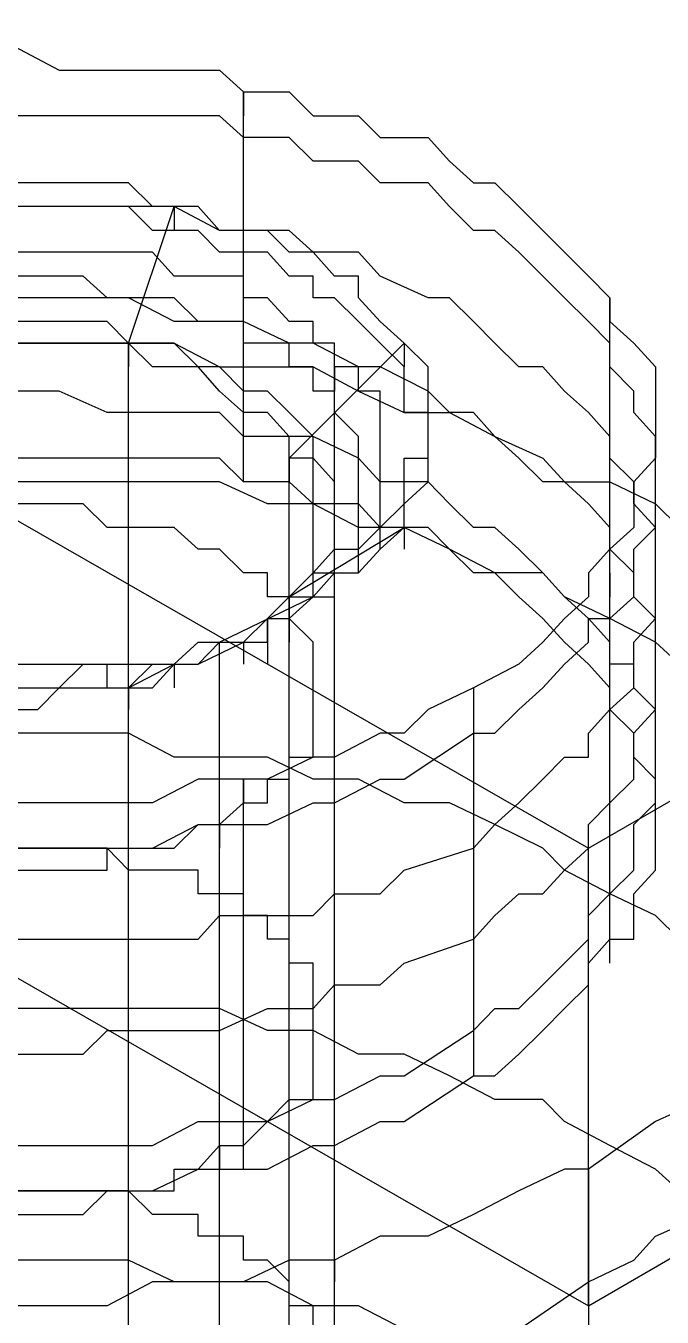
# Model space of a CAD drawing. Header units: millimetres. Extents: x 0 to 2112, y 8 to 1252.
# Drawn here: x 884.47 to 891.8, y 861.17 to 876.03 of the extents above; entities that cross this region are included whole.
import ezdxf

# ---------------------------------------------------------------- set-up
doc = ezdxf.new("R2010")
doc.units = ezdxf.units.MM
doc.layers.get('0').update_dxf_attribs({"linetype": 'CONTINUOUS'})

msp = doc.modelspace()

# ---------------------------------------------------------------- linework, layer by layer
at = {"color": 9}
for p, q in [((848.709, 890.813), (890.947, 866.567)), ((848.709, 890.813), (890.947, 866.567)), ((890.947, 866.567), (932.907, 890.813)), ((890.947, 866.567), (932.907, 890.813)), ((848.709, 885.55), (890.947, 861.303)), ((848.709, 885.55), (890.947, 861.303)), ((890.947, 861.303), (932.907, 885.55)), ((890.947, 861.303), (932.907, 885.55)), ((884.336, 875.796), (884.858, 875.52)), ((884.336, 875.796), (884.858, 875.52)), ((884.858, 875.52), (885.409, 875.52)), ((884.858, 875.52), (885.409, 875.52)), ((885.409, 875.52), (885.656, 875.52)), ((885.409, 875.52), (885.656, 875.52)), ((885.656, 875.52), (886.181, 875.52)), ((885.656, 875.52), (886.181, 875.52)), ((886.181, 875.52), (886.703, 875.52)), ((886.181, 875.52), (886.703, 875.52)), ((886.703, 875.52), (886.979, 875.273)), ((886.703, 875.52), (886.979, 875.273)), ((886.979, 870.783), (886.979, 875.273)), ((886.979, 875.273), (886.979, 874.995)), ((886.979, 875.273), (887.504, 875.273)), ((886.979, 875.273), (887.504, 875.273)), ((887.504, 875.273), (887.779, 874.995)), ((887.504, 875.273), (887.779, 874.995)), ((884.858, 874.995), (884.336, 874.995)), ((885.409, 874.995), (884.858, 874.995)), ((885.656, 874.995), (885.409, 874.995)), ((886.181, 874.995), (885.656, 874.995)), ((886.703, 874.995), (886.181, 874.995)), ((886.979, 874.748), (886.703, 874.995)), ((887.779, 874.995), (888.302, 874.995)), ((887.779, 874.995), (888.302, 874.995)), ((888.302, 874.995), (888.552, 874.748)), ((888.302, 874.995), (888.552, 874.748)), ((887.504, 874.748), (886.979, 874.748)), ((887.779, 874.473), (887.504, 874.748)), ((888.552, 874.748), (889.102, 874.748)), ((888.552, 874.748), (889.102, 874.748)), ((889.102, 874.748), (889.349, 874.473)), ((889.102, 874.748), (889.349, 874.473)), ((888.302, 874.473), (887.779, 874.473)), ((888.552, 874.226), (888.302, 874.473)), ((889.349, 874.473), (889.624, 874.226)), ((889.349, 874.473), (889.624, 874.226)), ((884.611, 874.226), (884.086, 874.226)), ((884.611, 874.226), (884.086, 874.226)), ((884.858, 874.226), (884.611, 874.226)), ((884.858, 874.226), (884.611, 874.226)), ((885.134, 874.226), (884.858, 874.226)), ((885.134, 874.226), (884.858, 874.226)), ((885.409, 874.226), (885.134, 874.226)), ((885.409, 874.226), (885.134, 874.226)), ((885.656, 874.226), (885.409, 874.226)), ((885.656, 874.226), (885.409, 874.226)), ((885.931, 873.951), (885.656, 874.226)), ((885.931, 873.951), (885.656, 874.226)), ((889.102, 874.226), (888.552, 874.226)), ((889.349, 873.951), (889.102, 874.226)), ((889.624, 874.226), (889.871, 874.226)), ((889.624, 874.226), (889.871, 874.226)), ((889.871, 874.226), (890.147, 873.951)), ((889.871, 874.226), (890.147, 873.951)), ((884.858, 873.951), (884.336, 873.951)), ((884.611, 873.951), (884.336, 873.951)), ((884.858, 873.951), (884.611, 873.951)), ((885.409, 873.951), (884.858, 873.951)), ((885.134, 873.951), (884.858, 873.951)), ((885.409, 873.951), (885.134, 873.951)), ((885.656, 873.951), (885.409, 873.951)), ((885.656, 873.951), (885.409, 873.951)), ((886.181, 873.951), (885.656, 873.951)), ((885.656, 872.381), (886.181, 873.951)), ((885.931, 873.675), (885.656, 873.951)), ((886.181, 873.951), (885.931, 873.951)), ((886.181, 873.951), (885.931, 873.951)), ((886.703, 873.675), (886.181, 873.951)), ((886.456, 873.951), (886.181, 873.951)), ((886.181, 873.951), (886.181, 873.675)), ((886.456, 873.951), (886.181, 873.951)), ((886.703, 873.675), (886.456, 873.951)), ((886.703, 873.675), (886.456, 873.951)), ((889.624, 873.675), (889.349, 873.951)), ((890.147, 873.951), (890.425, 873.675)), ((890.147, 873.951), (890.425, 873.675)), ((886.181, 873.675), (885.931, 873.675)), ((886.456, 873.675), (886.181, 873.675)), ((886.703, 873.428), (886.456, 873.675)), ((886.979, 873.675), (886.703, 873.675)), ((886.979, 873.675), (886.703, 873.675)), ((886.979, 873.675), (886.703, 873.675)), ((887.504, 873.675), (886.979, 873.675)), ((887.254, 873.675), (886.979, 873.675)), ((887.254, 873.675), (886.979, 873.675)), ((887.504, 873.428), (887.254, 873.675)), ((887.504, 873.428), (887.254, 873.675)), ((887.779, 873.428), (887.504, 873.675)), ((889.871, 873.675), (889.624, 873.675)), ((890.147, 873.428), (889.871, 873.675)), ((890.425, 873.675), (890.672, 873.428)), ((890.425, 873.675), (890.672, 873.428)), ((884.611, 873.428), (884.336, 873.428)), ((884.858, 873.428), (884.611, 873.428)), ((885.134, 873.428), (884.858, 873.428)), ((885.409, 873.428), (885.134, 873.428)), ((885.656, 873.428), (885.409, 873.428)), ((885.931, 873.428), (885.656, 873.428)), ((886.181, 873.15), (885.931, 873.428)), ((886.979, 873.428), (886.703, 873.428)), ((887.254, 873.428), (886.979, 873.428)), ((887.504, 873.15), (887.254, 873.428)), ((887.779, 873.428), (887.504, 873.428)), ((887.779, 873.428), (887.504, 873.428)), ((888.302, 873.428), (887.779, 873.428)), ((888.026, 873.15), (887.779, 873.428)), ((888.026, 873.15), (887.779, 873.428)), ((888.552, 873.15), (888.302, 873.428)), ((890.425, 873.15), (890.147, 873.428)), ((890.672, 873.428), (890.947, 873.15)), ((890.672, 873.428), (890.947, 873.15)), ((884.611, 873.15), (884.336, 873.15)), ((884.858, 873.15), (884.611, 873.15)), ((885.134, 873.15), (884.858, 873.15)), ((885.409, 872.903), (885.134, 873.15)), ((886.456, 873.15), (886.181, 873.15)), ((886.703, 873.15), (886.456, 873.15)), ((886.979, 873.15), (886.703, 873.15)), ((886.979, 872.903), (886.979, 873.15)), ((887.779, 873.15), (887.504, 873.15)), ((887.779, 872.903), (887.779, 873.15)), ((888.302, 873.15), (888.026, 873.15)), ((888.302, 873.15), (888.026, 873.15)), ((888.302, 872.903), (888.302, 873.15)), ((888.302, 872.903), (888.302, 873.15)), ((889.102, 872.903), (888.552, 873.15)), ((890.672, 872.903), (890.425, 873.15)), ((890.947, 873.15), (891.194, 872.903)), ((890.947, 873.15), (891.194, 872.903)), ((884.858, 872.903), (884.336, 872.903)), ((885.409, 872.903), (884.858, 872.903)), ((885.656, 872.903), (885.409, 872.903)), ((885.656, 872.903), (885.409, 872.903)), ((886.181, 872.628), (885.656, 872.903)), ((885.931, 872.903), (885.656, 872.903)), ((885.656, 872.903), (885.656, 872.903)), ((886.181, 872.903), (885.931, 872.903)), ((886.456, 872.628), (886.181, 872.903)), ((887.254, 872.903), (886.979, 872.903)), ((887.504, 872.628), (887.254, 872.903)), ((888.026, 872.903), (887.779, 872.903)), ((888.302, 872.628), (888.026, 872.903)), ((888.552, 872.628), (888.302, 872.903)), ((888.552, 872.628), (888.302, 872.903)), ((889.349, 872.903), (889.102, 872.903)), ((889.624, 872.628), (889.349, 872.903)), ((890.947, 872.628), (890.672, 872.903)), ((891.194, 868.412), (891.194, 872.903)), ((891.194, 872.903), (891.194, 872.628)), ((891.194, 872.903), (891.194, 872.628)), ((891.194, 872.903), (891.194, 872.628)), ((884.611, 872.628), (884.336, 872.628)), ((884.858, 872.628), (884.611, 872.628)), ((885.134, 872.628), (884.858, 872.628)), ((885.409, 872.628), (885.134, 872.628)), ((885.134, 872.628), (885.134, 872.628)), ((885.656, 872.381), (885.409, 872.628)), ((886.703, 872.628), (886.181, 872.628)), ((886.703, 872.628), (886.456, 872.628)), ((886.979, 872.628), (886.703, 872.628)), ((886.979, 872.628), (886.703, 872.628)), ((887.504, 872.381), (886.979, 872.628)), ((886.979, 872.381), (886.979, 872.628)), ((887.779, 872.628), (887.504, 872.628)), ((887.779, 872.381), (887.779, 872.628)), ((888.552, 872.381), (888.302, 872.628)), ((888.302, 872.628), (888.302, 872.628)), ((888.827, 872.381), (888.552, 872.628)), ((888.552, 872.628), (888.552, 872.628)), ((888.827, 872.381), (888.552, 872.628)), ((888.552, 872.628), (888.552, 872.628)), ((889.871, 872.381), (889.624, 872.628)), ((891.194, 872.381), (890.947, 872.628)), ((891.194, 872.628), (891.469, 872.381)), ((891.194, 872.628), (891.469, 872.381)), ((884.336, 872.381), (884.858, 872.381)), ((884.336, 872.381), (884.858, 872.381)), ((884.611, 872.381), (884.336, 872.381)), ((884.611, 872.381), (884.336, 872.381)), ((884.858, 872.381), (884.611, 872.381)), ((884.858, 872.381), (884.611, 872.381)), ((884.858, 872.381), (885.656, 872.381)), ((884.858, 872.381), (885.656, 872.381)), ((885.134, 872.381), (884.858, 872.381)), ((885.134, 872.381), (884.858, 872.381)), ((885.409, 872.381), (885.134, 872.381)), ((885.409, 872.381), (885.134, 872.381)), ((885.656, 872.381), (885.409, 872.381)), ((885.409, 872.381), (885.409, 872.381)), ((885.656, 872.381), (885.409, 872.381)), ((885.409, 872.381), (885.409, 872.381)), ((885.656, 872.381), (886.181, 872.381)), ((885.656, 872.381), (886.181, 872.381)), ((885.931, 872.381), (885.656, 872.381)), ((885.931, 872.106), (885.656, 872.381)), ((885.656, 856.566), (885.656, 872.381)), ((885.656, 872.381), (885.656, 872.106)), ((885.931, 872.106), (885.656, 872.381)), ((886.181, 872.381), (885.931, 872.381)), ((886.181, 872.381), (886.703, 872.106)), ((886.181, 872.381), (886.703, 872.106)), ((886.456, 872.106), (886.181, 872.381)), ((886.181, 872.381), (886.181, 872.381)), ((887.254, 872.381), (886.979, 872.381)), ((887.504, 872.381), (887.254, 872.381)), ((887.779, 872.381), (887.504, 872.381)), ((887.504, 871.058), (888.827, 872.381)), ((887.504, 872.106), (887.504, 872.381)), ((888.302, 872.106), (887.779, 872.381)), ((888.026, 872.381), (887.779, 872.381)), ((888.026, 872.106), (888.026, 872.381)), ((888.827, 872.106), (888.552, 872.381)), ((888.552, 872.381), (888.552, 872.381)), ((889.102, 872.106), (888.827, 872.381)), ((888.827, 872.381), (888.827, 872.381)), ((888.827, 872.381), (888.827, 872.106)), ((889.102, 872.106), (888.827, 872.381)), ((888.827, 872.381), (888.827, 872.381)), ((890.147, 872.106), (889.871, 872.381)), ((891.194, 872.106), (891.194, 872.381)), ((891.469, 872.381), (891.469, 872.381)), ((891.469, 872.381), (891.72, 872.106)), ((891.469, 872.381), (891.469, 872.381)), ((891.469, 872.381), (891.72, 872.106)), ((886.181, 872.106), (885.931, 872.106)), ((886.181, 872.106), (885.931, 872.106)), ((886.456, 872.106), (886.181, 872.106)), ((886.181, 872.106), (886.181, 872.106)), ((886.456, 872.106), (886.181, 872.106)), ((886.181, 872.106), (886.181, 872.106)), ((886.703, 872.106), (886.456, 872.106)), ((886.703, 871.827), (886.456, 872.106)), ((886.703, 871.827), (886.456, 872.106)), ((886.703, 872.106), (887.254, 872.106)), ((886.703, 872.106), (887.254, 872.106)), ((886.979, 871.827), (886.703, 872.106)), ((886.703, 872.106), (886.703, 872.106)), ((887.254, 872.106), (887.779, 872.106)), ((887.254, 872.106), (887.779, 872.106)), ((887.779, 872.106), (887.504, 872.106)), ((887.779, 872.106), (888.302, 871.827)), ((887.779, 872.106), (888.302, 871.827)), ((887.779, 871.827), (887.779, 872.106)), ((888.026, 859.98), (888.026, 872.106)), ((888.026, 872.106), (888.026, 871.827)), ((888.302, 872.106), (888.026, 872.106)), ((888.552, 872.106), (888.302, 872.106)), ((888.302, 871.827), (888.302, 872.106)), ((889.102, 871.827), (888.552, 872.106)), ((888.827, 871.827), (888.827, 872.106)), ((889.102, 871.827), (889.102, 872.106)), ((889.102, 871.827), (889.102, 872.106)), ((890.425, 872.106), (890.147, 872.106)), ((890.672, 871.827), (890.425, 872.106)), ((891.469, 871.827), (891.194, 872.106)), ((891.72, 872.106), (891.72, 871.827)), ((891.72, 872.106), (891.72, 871.827)), ((884.858, 871.827), (884.336, 871.827)), ((885.409, 871.58), (884.858, 871.827)), ((886.979, 871.58), (886.703, 871.827)), ((886.703, 871.827), (886.703, 871.827)), ((886.703, 871.827), (886.703, 871.827)), ((886.979, 871.58), (886.703, 871.827)), ((887.254, 871.827), (886.979, 871.827)), ((887.504, 871.58), (887.254, 871.827)), ((887.254, 871.827), (887.254, 871.827)), ((888.026, 871.827), (887.779, 871.827)), ((888.026, 871.58), (888.026, 871.827)), ((888.302, 871.827), (888.827, 871.58)), ((888.302, 871.827), (888.827, 871.58)), ((888.552, 871.827), (888.302, 871.827)), ((888.552, 871.58), (888.552, 871.827)), ((888.827, 871.58), (888.827, 871.827)), ((888.827, 871.827), (888.827, 871.827)), ((889.349, 871.58), (889.102, 871.827)), ((889.102, 871.58), (889.102, 871.827)), ((889.102, 871.827), (889.102, 871.827)), ((889.102, 871.58), (889.102, 871.827)), ((889.102, 871.827), (889.102, 871.827)), ((890.947, 871.58), (890.672, 871.827)), ((891.469, 871.58), (891.469, 871.827)), ((891.72, 871.827), (891.72, 871.58)), ((891.72, 871.827), (891.72, 871.58)), ((885.656, 871.58), (885.409, 871.58)), ((886.181, 871.58), (885.656, 871.58)), ((886.703, 871.58), (886.181, 871.58)), ((886.979, 871.305), (886.703, 871.58)), ((887.254, 871.58), (886.979, 871.58)), ((887.254, 871.58), (886.979, 871.58)), ((887.504, 871.305), (887.254, 871.58)), ((887.254, 871.58), (887.254, 871.58)), ((887.504, 871.305), (887.254, 871.58)), ((887.254, 871.58), (887.254, 871.58)), ((887.779, 871.305), (887.504, 871.58)), ((887.504, 871.58), (887.504, 871.58)), ((888.302, 871.305), (888.026, 871.58)), ((888.026, 871.58), (888.026, 871.58)), ((888.552, 871.305), (888.552, 871.58)), ((888.552, 871.58), (888.552, 871.58)), ((888.827, 871.58), (889.349, 871.58)), ((888.827, 871.58), (889.349, 871.58)), ((889.102, 871.58), (888.827, 871.58)), ((889.102, 871.305), (889.102, 871.58)), ((889.102, 871.305), (889.102, 871.58)), ((889.102, 871.305), (889.102, 871.58)), ((889.349, 871.58), (889.871, 871.305)), ((889.349, 871.58), (889.871, 871.305)), ((889.624, 871.58), (889.349, 871.58)), ((889.871, 871.305), (889.624, 871.58)), ((891.194, 871.305), (890.947, 871.58)), ((891.72, 871.305), (891.469, 871.58)), ((891.72, 871.58), (891.72, 871.305)), ((891.72, 871.58), (891.72, 871.305)), ((887.504, 871.305), (886.979, 871.305)), ((887.779, 871.305), (887.504, 871.305)), ((887.504, 871.058), (887.504, 871.305)), ((887.504, 871.305), (887.504, 871.305)), ((887.504, 871.058), (887.504, 871.305)), ((887.504, 871.305), (887.504, 871.305)), ((888.302, 871.058), (887.779, 871.305)), ((887.779, 871.058), (887.779, 871.305)), ((887.779, 871.305), (887.779, 871.305)), ((888.302, 871.058), (888.302, 871.305)), ((888.302, 871.305), (888.302, 871.305)), ((888.552, 871.058), (888.552, 871.305)), ((888.552, 871.305), (888.552, 871.305)), ((889.102, 871.058), (889.102, 871.305)), ((889.102, 871.305), (889.102, 871.305)), ((889.102, 871.058), (889.102, 871.305)), ((889.102, 871.058), (889.102, 871.305)), ((889.102, 871.305), (889.102, 871.305)), ((889.871, 871.305), (890.425, 871.058)), ((889.871, 871.305), (890.425, 871.058)), ((890.147, 871.058), (889.871, 871.305)), ((891.194, 871.058), (891.194, 871.305)), ((891.72, 871.058), (891.72, 871.305)), ((891.72, 871.305), (891.72, 871.058)), ((891.72, 871.305), (891.72, 871.058)), ((884.858, 871.058), (884.336, 871.058)), ((884.858, 871.058), (884.336, 871.058)), ((885.409, 871.058), (884.858, 871.058)), ((885.409, 871.058), (884.858, 871.058)), ((885.656, 871.058), (885.409, 871.058)), ((885.656, 871.058), (885.409, 871.058)), ((886.181, 871.058), (885.656, 871.058)), ((886.181, 871.058), (885.656, 871.058)), ((886.703, 871.058), (886.181, 871.058)), ((886.703, 871.058), (886.181, 871.058)), ((886.979, 870.783), (886.703, 871.058)), ((886.979, 870.783), (886.703, 871.058)), ((887.779, 871.058), (887.504, 871.058)), ((887.504, 855.518), (887.504, 871.058)), ((887.504, 871.058), (887.504, 870.783)), ((887.779, 871.058), (887.504, 871.058)), ((888.026, 870.783), (887.779, 871.058)), ((887.779, 871.058), (887.779, 871.058)), ((887.779, 870.783), (887.779, 871.058)), ((887.779, 870.783), (887.779, 871.058)), ((888.552, 870.783), (888.302, 871.058)), ((888.302, 870.783), (888.302, 871.058)), ((888.552, 870.783), (888.552, 871.058)), ((888.827, 870.783), (888.827, 871.058)), ((888.827, 871.058), (889.102, 871.058)), ((889.102, 870.783), (889.102, 871.058)), ((889.102, 870.783), (889.102, 871.058)), ((890.425, 870.783), (890.147, 871.058)), ((890.425, 871.058), (890.672, 870.783)), ((890.425, 871.058), (890.672, 870.783)), ((891.469, 870.783), (891.194, 871.058)), ((891.72, 871.058), (891.469, 870.783)), ((891.72, 871.058), (891.469, 870.783)), ((891.72, 870.783), (891.72, 871.058)), ((884.858, 870.783), (884.336, 870.783)), ((885.656, 870.783), (884.858, 870.783)), ((886.181, 870.783), (885.656, 870.783)), ((886.703, 870.783), (886.181, 870.783)), ((887.254, 870.532), (886.703, 870.783)), ((887.504, 870.783), (886.979, 870.783)), ((887.504, 870.783), (886.979, 870.783)), ((887.779, 870.532), (887.504, 870.783)), ((887.779, 870.532), (887.504, 870.783)), ((887.779, 870.532), (887.779, 870.783)), ((887.779, 870.783), (887.779, 870.783)), ((887.779, 870.532), (887.779, 870.783)), ((887.779, 870.783), (887.779, 870.783)), ((888.026, 870.532), (888.026, 870.783)), ((888.026, 870.783), (888.026, 870.783)), ((888.302, 870.532), (888.302, 870.783)), ((888.302, 870.783), (888.302, 870.783)), ((889.102, 870.783), (888.552, 870.783)), ((888.552, 870.532), (888.552, 870.783)), ((888.552, 870.783), (888.552, 870.783)), ((888.827, 870.532), (889.102, 870.783)), ((888.827, 870.532), (888.827, 870.783)), ((888.827, 870.532), (889.102, 870.783)), ((889.349, 870.532), (889.102, 870.783)), ((889.102, 870.783), (889.102, 870.783)), ((889.102, 870.783), (889.102, 870.783)), ((890.672, 870.783), (890.425, 870.783)), ((890.672, 870.783), (891.194, 870.783)), ((890.672, 870.783), (891.194, 870.783)), ((890.947, 870.532), (890.672, 870.783)), ((891.194, 870.783), (891.72, 870.532)), ((891.194, 870.783), (891.72, 870.532)), ((891.469, 870.532), (891.469, 870.783)), ((891.469, 870.783), (891.469, 870.532)), ((891.469, 870.783), (891.469, 870.532)), ((891.72, 870.532), (891.72, 870.783)), ((884.611, 870.532), (884.336, 870.532)), ((884.858, 870.532), (884.611, 870.532)), ((885.134, 870.532), (884.858, 870.532)), ((884.858, 870.532), (884.858, 870.532)), ((885.409, 870.257), (885.134, 870.532)), ((887.779, 870.532), (887.254, 870.532)), ((888.302, 870.257), (887.779, 870.532)), ((888.302, 870.532), (887.779, 870.532)), ((888.302, 870.532), (887.779, 870.532)), ((887.779, 870.257), (887.779, 870.532)), ((887.779, 870.532), (887.779, 870.532)), ((887.779, 870.257), (887.779, 870.532)), ((887.779, 870.532), (887.779, 870.532)), ((888.026, 870.257), (888.026, 870.532)), ((888.026, 870.532), (888.026, 870.532)), ((888.552, 870.257), (888.302, 870.532)), ((888.552, 870.257), (888.302, 870.532)), ((888.302, 870.257), (888.302, 870.532)), ((888.302, 870.532), (888.302, 870.532)), ((888.552, 870.257), (888.552, 870.532)), ((888.552, 870.532), (888.552, 870.532)), ((888.552, 870.257), (888.827, 870.532)), ((888.827, 870.257), (888.827, 870.532)), ((888.827, 870.532), (888.827, 870.532)), ((888.827, 870.532), (888.827, 870.532)), ((888.827, 870.257), (888.827, 870.532)), ((888.827, 870.532), (888.827, 870.532)), ((889.624, 870.257), (889.349, 870.532)), ((891.194, 870.257), (890.947, 870.532)), ((891.72, 870.257), (891.469, 870.532)), ((891.469, 870.532), (891.469, 870.257)), ((891.469, 870.532), (891.469, 870.257)), ((891.72, 870.532), (891.995, 870.257)), ((891.72, 870.532), (891.995, 870.257)), ((891.72, 870.257), (891.72, 870.532)), ((885.656, 870.257), (885.409, 870.257)), ((885.931, 870.257), (885.656, 870.257)), ((886.181, 870.257), (885.931, 870.257)), ((885.931, 870.257), (885.931, 870.257)), ((886.456, 870.01), (886.181, 870.257)), ((887.504, 869.46), (888.827, 870.257)), ((887.779, 870.01), (887.779, 870.257)), ((887.779, 870.257), (887.779, 870.257)), ((887.779, 870.01), (887.779, 870.257)), ((887.779, 870.257), (887.779, 870.257)), ((888.026, 870.01), (888.026, 870.257)), ((888.026, 870.257), (888.026, 870.257)), ((888.827, 870.257), (888.302, 870.257)), ((888.302, 870.01), (888.302, 870.257)), ((888.302, 870.257), (888.302, 870.257)), ((888.302, 870.01), (888.552, 870.257)), ((889.102, 870.257), (888.552, 870.257)), ((889.102, 870.257), (888.552, 870.257)), ((888.552, 870.01), (888.827, 870.257)), ((888.552, 870.01), (888.552, 870.257)), ((888.552, 870.257), (888.552, 870.257)), ((888.552, 870.01), (888.827, 870.257)), ((889.349, 870.01), (888.827, 870.257)), ((888.827, 870.257), (888.827, 870.01)), ((889.349, 870.01), (889.102, 870.257)), ((889.349, 870.01), (889.102, 870.257)), ((889.871, 870.257), (889.624, 870.257)), ((890.147, 870.01), (889.871, 870.257)), ((891.194, 870.01), (891.194, 870.257)), ((891.469, 870.257), (891.194, 870.01)), ((891.469, 870.257), (891.194, 870.01)), ((891.469, 870.01), (891.72, 870.257)), ((891.72, 870.01), (891.72, 870.257)), ((886.703, 870.01), (886.456, 870.01)), ((886.456, 870.01), (886.456, 870.01)), ((886.979, 869.735), (886.703, 870.01)), ((887.779, 869.735), (888.026, 870.01)), ((887.779, 869.735), (887.779, 870.01)), ((887.779, 870.01), (887.779, 870.01)), ((887.779, 870.01), (887.779, 870.01)), ((887.779, 869.735), (887.779, 870.01)), ((887.779, 870.01), (887.779, 870.01)), ((887.779, 870.01), (887.779, 870.01)), ((888.026, 870.01), (888.026, 870.01)), ((888.026, 869.735), (888.026, 870.01)), ((888.026, 870.01), (888.302, 870.01)), ((888.302, 869.735), (888.552, 870.01)), ((888.302, 869.735), (888.302, 870.01)), ((888.302, 870.01), (888.302, 870.01)), ((888.302, 869.735), (888.552, 870.01)), ((888.302, 869.735), (888.552, 870.01)), ((888.552, 870.01), (888.552, 870.01)), ((888.552, 870.01), (888.552, 870.01)), ((889.871, 869.735), (889.349, 870.01)), ((889.624, 869.735), (889.349, 870.01)), ((889.624, 869.735), (889.349, 870.01)), ((890.425, 869.735), (890.147, 870.01)), ((891.194, 870.01), (890.947, 869.735)), ((891.194, 870.01), (890.947, 869.735)), ((891.469, 869.735), (891.194, 870.01)), ((891.469, 869.735), (891.469, 870.01)), ((891.72, 869.735), (891.72, 870.01)), ((887.254, 869.735), (886.979, 869.735)), ((886.979, 869.735), (886.979, 869.735)), ((887.254, 869.46), (887.254, 869.735)), ((887.504, 869.46), (887.779, 869.735)), ((887.504, 869.46), (887.779, 869.735)), ((887.779, 869.46), (887.779, 869.735)), ((887.779, 869.735), (887.779, 869.735)), ((887.779, 869.46), (887.779, 869.735)), ((887.779, 869.735), (888.026, 869.735)), ((887.779, 869.46), (888.026, 869.735)), ((887.779, 869.735), (887.779, 869.735)), ((887.779, 869.735), (887.779, 869.735)), ((888.026, 869.46), (888.026, 869.735)), ((888.026, 869.735), (888.302, 869.735)), ((888.026, 869.735), (888.302, 869.735)), ((888.026, 869.46), (888.026, 869.735)), ((888.026, 869.735), (888.302, 869.735)), ((888.026, 869.46), (888.026, 869.735)), ((888.026, 869.735), (888.302, 869.735)), ((889.871, 869.735), (889.624, 869.735)), ((889.871, 869.735), (889.624, 869.735)), ((890.425, 869.735), (889.871, 869.735)), ((890.147, 869.46), (889.871, 869.735)), ((890.147, 869.46), (889.871, 869.735)), ((890.672, 869.46), (890.425, 869.735)), ((890.672, 869.46), (890.425, 869.735)), ((890.947, 869.735), (890.947, 869.46)), ((890.947, 869.735), (890.947, 869.46)), ((891.194, 865.244), (891.194, 869.735)), ((891.194, 869.735), (891.194, 869.46)), ((891.469, 869.46), (891.469, 869.735)), ((891.469, 869.46), (891.469, 869.735)), ((891.72, 869.46), (891.72, 869.735)), ((886.703, 868.937), (887.779, 869.46)), ((886.703, 868.937), (887.779, 869.46)), ((887.254, 869.213), (887.504, 869.46)), ((887.254, 869.213), (887.504, 869.46)), ((887.504, 869.46), (887.254, 869.46)), ((887.254, 869.213), (887.504, 869.46)), ((887.504, 869.213), (887.779, 869.46)), ((887.504, 869.213), (887.779, 869.46)), ((887.504, 869.46), (887.504, 869.46)), ((887.504, 869.46), (887.779, 869.46)), ((887.504, 869.213), (887.504, 869.46)), ((887.504, 869.46), (887.779, 869.46)), ((887.504, 869.213), (887.779, 869.46)), ((887.504, 869.213), (887.779, 869.46)), ((887.504, 869.46), (887.504, 869.46)), ((887.504, 853.92), (887.504, 869.46)), ((887.504, 869.46), (887.504, 869.213)), ((887.504, 869.213), (887.504, 869.46)), ((887.504, 869.46), (887.504, 869.46)), ((887.779, 869.46), (888.026, 869.46)), ((887.779, 869.46), (887.779, 869.46)), ((887.779, 869.46), (888.026, 869.46)), ((887.779, 869.46), (888.026, 869.46)), ((890.425, 869.213), (890.147, 869.46)), ((890.425, 869.213), (890.147, 869.46)), ((891.194, 869.213), (890.672, 869.46)), ((890.947, 869.213), (890.672, 869.46)), ((890.947, 869.46), (890.672, 869.213)), ((890.947, 869.46), (890.672, 869.213)), ((891.194, 869.213), (891.469, 869.46)), ((891.72, 869.213), (891.469, 869.46)), ((891.72, 869.213), (891.72, 869.46)), ((886.979, 868.937), (887.254, 869.213)), ((886.979, 868.937), (887.254, 869.213)), ((886.979, 868.937), (887.254, 869.213)), ((886.979, 868.937), (887.254, 869.213)), ((886.979, 868.937), (887.254, 869.213)), ((886.979, 868.937), (887.254, 869.213)), ((886.979, 868.937), (887.254, 869.213)), ((887.254, 869.213), (887.504, 869.213)), ((887.254, 869.213), (887.254, 868.937)), ((887.254, 869.213), (887.504, 869.213)), ((887.254, 869.213), (887.504, 869.213)), ((887.254, 869.213), (887.254, 869.213)), ((887.254, 868.937), (887.254, 869.213)), ((887.254, 869.213), (887.504, 869.213)), ((887.254, 869.213), (887.504, 869.213)), ((887.254, 869.213), (887.254, 869.213)), ((887.254, 869.213), (887.254, 869.213)), ((887.504, 869.213), (887.504, 868.937)), ((887.779, 868.937), (887.504, 869.213)), ((887.504, 869.213), (887.504, 869.213)), ((890.672, 868.937), (890.425, 869.213)), ((890.672, 869.213), (890.425, 868.937)), ((890.672, 868.937), (890.425, 869.213)), ((890.672, 869.213), (890.425, 868.937)), ((891.194, 868.937), (890.947, 869.213)), ((890.947, 868.937), (890.947, 869.213)), ((890.947, 869.213), (891.194, 869.213)), ((891.72, 868.937), (891.194, 869.213)), ((891.469, 868.937), (891.72, 869.213)), ((891.72, 868.937), (891.72, 869.213)), ((886.181, 868.687), (886.456, 868.937)), ((886.181, 868.687), (886.456, 868.937)), ((886.181, 868.687), (886.456, 868.937)), ((886.181, 868.687), (886.456, 868.937)), ((886.456, 868.937), (886.703, 868.937)), ((886.456, 868.687), (886.979, 868.937)), ((886.456, 868.687), (886.703, 868.937)), ((886.456, 868.937), (886.703, 868.937)), ((886.456, 868.937), (886.703, 868.937)), ((886.456, 868.937), (886.703, 868.937)), ((886.456, 868.687), (886.703, 868.937)), ((886.456, 868.687), (886.703, 868.937)), ((886.703, 868.937), (886.979, 868.937)), ((886.703, 868.937), (887.254, 868.937)), ((886.703, 868.937), (886.979, 868.937)), ((886.703, 868.937), (886.979, 868.937)), ((886.703, 868.937), (886.979, 868.937)), ((886.703, 868.937), (886.979, 868.937)), ((886.703, 868.937), (886.979, 868.937)), ((886.703, 853.394), (886.703, 868.937)), ((886.703, 853.394), (886.703, 868.937)), ((886.979, 868.937), (886.979, 868.687)), ((886.979, 868.937), (886.979, 868.937)), ((886.979, 868.937), (886.979, 868.937)), ((886.979, 868.937), (886.979, 868.937)), ((887.254, 868.937), (887.254, 868.687)), ((887.779, 868.687), (887.779, 868.937)), ((887.779, 868.937), (887.779, 868.937)), ((887.779, 868.937), (887.779, 868.937)), ((890.425, 868.937), (890.147, 868.687)), ((890.425, 868.937), (890.147, 868.687)), ((890.947, 868.687), (890.672, 868.937)), ((890.672, 868.687), (890.947, 868.937)), ((890.947, 868.687), (890.672, 868.937)), ((891.194, 868.687), (891.194, 868.937)), ((891.469, 868.687), (891.469, 868.937)), ((891.995, 868.687), (891.72, 868.937)), ((891.72, 868.687), (891.72, 868.937)), ((884.336, 868.687), (884.611, 868.687)), ((884.336, 868.687), (884.611, 868.687)), ((884.611, 868.687), (884.858, 868.687)), ((884.611, 868.687), (884.858, 868.687)), ((884.858, 868.687), (885.134, 868.687)), ((884.858, 868.412), (885.134, 868.687)), ((884.858, 868.687), (885.134, 868.687)), ((885.134, 868.687), (885.409, 868.687)), ((885.134, 868.687), (885.409, 868.687)), ((885.134, 868.687), (885.409, 868.687)), ((885.409, 868.687), (885.931, 868.687)), ((885.409, 868.412), (885.409, 868.687)), ((885.409, 868.687), (885.656, 868.687)), ((885.409, 868.687), (885.656, 868.687)), ((885.409, 868.687), (885.931, 868.687)), ((885.656, 868.412), (886.181, 868.687)), ((885.656, 868.412), (885.931, 868.687)), ((885.656, 868.687), (885.931, 868.687)), ((885.656, 868.687), (885.931, 868.687)), ((885.931, 868.687), (886.181, 868.687)), ((885.931, 868.412), (886.181, 868.687)), ((885.931, 868.687), (886.181, 868.687)), ((885.931, 868.687), (886.181, 868.687)), ((885.931, 868.687), (886.181, 868.687)), ((885.931, 868.687), (886.181, 868.687)), ((885.931, 868.412), (886.181, 868.687)), ((885.931, 868.412), (886.181, 868.687)), ((886.181, 868.687), (886.181, 868.412)), ((886.181, 868.687), (886.456, 868.687)), ((886.181, 868.687), (886.456, 868.687)), ((886.181, 868.687), (886.456, 868.687)), ((886.181, 868.687), (886.456, 868.687)), ((886.456, 868.687), (886.456, 868.687)), ((886.456, 868.687), (886.456, 868.687)), ((886.456, 868.687), (886.456, 868.687)), ((886.456, 868.687), (886.456, 868.687)), ((887.779, 868.412), (887.779, 868.687)), ((887.779, 868.687), (887.779, 868.687)), ((890.147, 868.687), (889.624, 868.412)), ((890.147, 868.687), (889.624, 868.412)), ((890.425, 868.412), (890.672, 868.687)), ((891.194, 868.412), (890.947, 868.687)), ((891.194, 868.412), (890.947, 868.687)), ((891.469, 868.687), (891.194, 868.687)), ((891.469, 868.412), (891.469, 868.687)), ((891.469, 868.412), (891.469, 868.687)), ((891.72, 868.412), (891.72, 868.687)), ((884.086, 868.412), (884.611, 868.412)), ((884.336, 868.412), (884.611, 868.412)), ((884.336, 868.412), (884.611, 868.412)), ((884.336, 868.412), (884.611, 868.412)), ((884.611, 868.412), (884.858, 868.412)), ((884.611, 868.412), (884.858, 868.412)), ((884.611, 868.412), (884.858, 868.412)), ((884.611, 868.412), (884.858, 868.412)), ((884.611, 868.165), (884.858, 868.412)), ((884.611, 868.165), (884.858, 868.412)), ((884.858, 868.412), (885.134, 868.412)), ((884.858, 868.412), (885.134, 868.412)), ((884.858, 868.412), (885.409, 868.412)), ((884.858, 868.412), (884.858, 868.412)), ((884.858, 868.412), (885.134, 868.412)), ((884.858, 868.412), (884.858, 868.412)), ((884.858, 868.412), (885.134, 868.412)), ((885.134, 868.412), (885.409, 868.412)), ((885.134, 868.412), (885.409, 868.412)), ((885.134, 868.412), (885.409, 868.412)), ((885.134, 868.412), (885.409, 868.412)), ((885.409, 868.412), (885.656, 868.412)), ((885.409, 868.412), (885.656, 868.412)), ((885.409, 868.412), (885.656, 868.412)), ((885.409, 868.412), (885.656, 868.412)), ((885.656, 868.412), (885.656, 868.412)), ((885.656, 868.412), (885.931, 868.412)), ((885.656, 868.412), (885.931, 868.412)), ((885.656, 852.872), (885.656, 868.412)), ((885.656, 868.412), (885.656, 868.165)), ((885.656, 868.412), (885.931, 868.412)), ((885.931, 868.412), (885.931, 868.412)), ((885.931, 868.412), (885.931, 868.412)), ((887.779, 868.165), (887.779, 868.412)), ((887.779, 868.412), (887.779, 868.412)), ((889.624, 868.412), (889.102, 868.165)), ((889.624, 868.412), (889.102, 868.165)), ((889.624, 868.412), (889.624, 863.949)), ((889.624, 868.412), (889.624, 863.949)), ((890.147, 868.165), (890.425, 868.412)), ((891.194, 868.165), (891.194, 868.412)), ((891.194, 868.165), (891.469, 868.412)), ((891.194, 868.165), (891.194, 868.412)), ((891.72, 868.165), (891.469, 868.412)), ((891.72, 868.165), (891.72, 868.412)), ((884.336, 868.165), (884.611, 868.165)), ((884.336, 868.165), (884.611, 868.165)), ((887.779, 867.89), (887.779, 868.165)), ((887.779, 868.165), (887.779, 868.165)), ((889.102, 868.165), (888.827, 867.89)), ((889.102, 868.165), (888.827, 867.89)), ((889.871, 867.89), (890.147, 868.165)), ((890.947, 867.89), (891.194, 868.165)), ((891.469, 867.89), (891.194, 868.165)), ((891.469, 867.89), (891.194, 868.165)), ((891.469, 867.89), (891.72, 868.165)), ((891.72, 867.89), (891.72, 868.165)), ((884.858, 867.89), (884.336, 867.89)), ((885.656, 867.89), (884.858, 867.89)), ((886.181, 867.615), (885.656, 867.89)), ((887.779, 867.615), (887.779, 867.89)), ((887.779, 867.89), (887.779, 867.89)), ((888.552, 867.89), (888.026, 867.615)), ((888.552, 867.89), (888.026, 867.615)), ((888.827, 867.89), (888.552, 867.89)), ((888.827, 867.89), (888.552, 867.89)), ((888.827, 867.364), (889.624, 867.89)), ((889.624, 867.89), (889.871, 867.89)), ((889.624, 867.89), (889.624, 867.615)), ((890.947, 867.615), (890.947, 867.89)), ((891.469, 867.615), (891.469, 867.89)), ((891.469, 867.615), (891.469, 867.89)), ((891.469, 867.615), (891.469, 867.89)), ((891.72, 867.615), (891.72, 867.89)), ((886.703, 867.615), (886.181, 867.615)), ((887.254, 867.615), (886.703, 867.615)), ((887.779, 867.364), (887.254, 867.615)), ((887.779, 867.615), (887.254, 867.364)), ((887.779, 867.615), (887.254, 867.364)), ((887.504, 867.364), (887.504, 867.615)), ((887.504, 867.615), (887.779, 867.615)), ((888.026, 867.615), (887.779, 867.615)), ((888.026, 867.615), (887.779, 867.615)), ((890.425, 867.364), (890.672, 867.615)), ((890.672, 867.615), (890.947, 867.615)), ((891.72, 867.364), (891.469, 867.615)), ((891.469, 867.364), (891.469, 867.615)), ((891.72, 867.364), (891.469, 867.615)), ((891.72, 867.364), (891.72, 867.615)), ((886.456, 867.364), (885.931, 867.089)), ((886.456, 867.364), (885.931, 867.089)), ((886.703, 867.364), (886.456, 867.364)), ((886.703, 867.364), (886.456, 867.364)), ((887.254, 867.364), (886.703, 867.364)), ((887.254, 867.364), (886.703, 867.364)), ((886.979, 862.873), (886.979, 867.364)), ((886.979, 867.364), (886.979, 867.089)), ((887.254, 867.089), (887.254, 867.364)), ((887.254, 867.364), (887.504, 867.364)), ((888.302, 867.364), (887.779, 867.364)), ((888.026, 867.089), (888.552, 867.364)), ((888.827, 867.089), (888.302, 867.364)), ((888.552, 867.364), (888.827, 867.364)), ((890.147, 867.089), (890.425, 867.364)), ((891.194, 867.089), (891.469, 867.364)), ((891.72, 867.089), (891.72, 867.364)), ((891.72, 867.089), (891.72, 867.364)), ((891.72, 867.089), (891.72, 867.364)), ((884.611, 867.089), (884.086, 867.089)), ((884.611, 867.089), (884.086, 867.089)), ((885.134, 867.089), (884.611, 867.089)), ((885.134, 867.089), (884.611, 867.089)), ((885.409, 867.089), (885.134, 867.089)), ((885.409, 867.089), (885.134, 867.089)), ((885.931, 867.089), (885.409, 867.089)), ((885.931, 867.089), (885.409, 867.089)), ((886.703, 866.842), (886.979, 867.089)), ((886.979, 867.089), (886.979, 867.089)), ((886.979, 867.089), (887.254, 867.089)), ((887.254, 866.842), (887.779, 867.089)), ((887.779, 867.089), (888.026, 867.089)), ((889.349, 867.089), (888.827, 867.089)), ((889.871, 866.842), (889.349, 867.089)), ((889.871, 866.842), (890.147, 867.089)), ((890.947, 866.842), (891.194, 867.089)), ((891.469, 866.842), (891.72, 867.089)), ((891.72, 866.842), (891.72, 867.089)), ((891.72, 866.842), (891.72, 867.089)), ((885.931, 866.567), (886.456, 866.842)), ((886.181, 866.567), (886.456, 866.842)), ((886.456, 866.842), (886.703, 866.842)), ((886.456, 866.842), (886.703, 866.842)), ((886.703, 866.842), (887.254, 866.842)), ((886.703, 866.842), (886.703, 866.567)), ((889.624, 866.567), (889.871, 866.842)), ((890.425, 866.567), (889.871, 866.842)), ((890.947, 866.567), (890.947, 866.842)), ((891.469, 866.567), (891.469, 866.842)), ((891.72, 866.567), (891.72, 866.842)), ((891.72, 866.567), (891.72, 866.842)), ((884.086, 866.567), (884.611, 866.567)), ((884.611, 866.567), (884.336, 866.567)), ((884.611, 866.567), (885.134, 866.567)), ((884.858, 866.567), (884.611, 866.567)), ((885.134, 866.567), (884.858, 866.567)), ((884.858, 866.567), (884.858, 866.567)), ((885.134, 866.567), (885.409, 866.567)), ((885.409, 866.567), (885.134, 866.567)), ((885.409, 866.567), (885.931, 866.567)), ((885.656, 866.316), (885.409, 866.567)), ((885.409, 866.316), (885.409, 866.567)), ((885.409, 866.567), (885.656, 866.567)), ((885.656, 866.567), (885.931, 866.567)), ((885.931, 866.567), (886.181, 866.567)), ((886.181, 866.567), (886.181, 866.567)), ((888.827, 866.316), (889.624, 866.567)), ((889.624, 866.567), (889.624, 866.316)), ((890.672, 866.316), (890.425, 866.567)), ((890.672, 866.316), (890.947, 866.567)), ((890.947, 861.303), (890.947, 866.567)), ((890.947, 861.303), (890.947, 866.567)), ((891.469, 866.316), (891.469, 866.567)), ((891.72, 866.316), (891.72, 866.567)), ((891.72, 866.316), (891.72, 866.567)), ((884.336, 866.316), (884.611, 866.316)), ((884.611, 866.316), (884.858, 866.316)), ((884.858, 866.316), (885.134, 866.316)), ((885.134, 866.316), (885.409, 866.316)), ((885.931, 866.316), (885.656, 866.316)), ((886.181, 866.316), (885.931, 866.316)), ((885.931, 866.316), (885.931, 866.316)), ((886.456, 866.316), (886.181, 866.316)), ((886.456, 866.041), (886.456, 866.316)), ((888.552, 866.041), (888.827, 866.316)), ((890.425, 866.041), (890.672, 866.316)), ((891.194, 866.041), (890.672, 866.316)), ((891.194, 866.041), (891.469, 866.316)), ((891.469, 866.041), (891.72, 866.316)), ((891.469, 866.041), (891.72, 866.316)), ((886.703, 866.041), (886.456, 866.041)), ((886.979, 866.041), (886.703, 866.041)), ((886.979, 865.794), (886.979, 866.041)), ((887.779, 865.794), (888.026, 866.041)), ((888.026, 866.041), (888.552, 866.041)), ((889.871, 865.794), (890.147, 866.041)), ((890.147, 866.041), (890.425, 866.041)), ((890.947, 865.794), (891.194, 866.041)), ((891.72, 865.794), (891.194, 866.041)), ((891.469, 865.794), (891.469, 866.041)), ((891.469, 865.794), (891.469, 866.041)), ((886.456, 865.519), (886.703, 865.794)), ((886.703, 865.794), (887.254, 865.794)), ((887.254, 865.794), (886.979, 865.794)), ((887.254, 865.794), (887.779, 865.794)), ((887.254, 865.519), (887.254, 865.794)), ((889.624, 865.519), (889.871, 865.794)), ((890.947, 865.519), (890.947, 865.794)), ((891.469, 865.519), (891.469, 865.794)), ((891.469, 865.519), (891.469, 865.794)), ((891.995, 865.519), (891.72, 865.794)), ((884.086, 865.519), (884.611, 865.519)), ((884.611, 865.519), (885.134, 865.519)), ((885.134, 865.519), (885.409, 865.519)), ((885.409, 865.519), (885.931, 865.519)), ((885.931, 865.519), (886.456, 865.519)), ((887.504, 865.519), (887.254, 865.519)), ((887.504, 865.244), (887.504, 865.519)), ((887.504, 865.519), (887.504, 865.519)), ((888.827, 865.244), (889.624, 865.519)), ((889.624, 865.519), (889.624, 865.244)), ((890.672, 865.244), (890.947, 865.519)), ((890.947, 865.244), (891.194, 865.519)), ((890.947, 865.244), (891.194, 865.519)), ((891.194, 865.519), (891.469, 865.519)), ((891.194, 865.519), (891.469, 865.519)), ((887.779, 865.244), (887.504, 865.244)), ((887.779, 864.997), (887.779, 865.244)), ((888.552, 864.997), (888.827, 865.244)), ((890.425, 864.997), (890.672, 865.244)), ((890.947, 864.997), (890.947, 865.244)), ((890.947, 864.997), (890.947, 865.244)), ((887.779, 864.722), (888.026, 864.997)), ((887.779, 864.722), (887.779, 864.997)), ((887.779, 864.997), (887.779, 864.997)), ((888.026, 864.997), (888.552, 864.997)), ((890.147, 864.722), (890.425, 864.997)), ((890.672, 864.722), (890.947, 864.997)), ((890.672, 864.722), (890.947, 864.997)), ((884.858, 864.722), (884.336, 864.722)), ((885.656, 864.722), (884.858, 864.722)), ((886.181, 864.722), (885.656, 864.722)), ((886.703, 864.722), (886.181, 864.722)), ((887.254, 864.471), (886.703, 864.722)), ((886.703, 864.471), (887.254, 864.722)), ((887.254, 864.722), (887.779, 864.722)), ((887.779, 864.471), (887.779, 864.722)), ((887.779, 864.722), (887.779, 864.722)), ((889.624, 864.471), (889.871, 864.722)), ((889.871, 864.722), (890.147, 864.722)), ((890.425, 864.471), (890.672, 864.722)), ((890.425, 864.471), (890.672, 864.722)), ((885.134, 864.196), (885.409, 864.471)), ((885.409, 864.471), (885.931, 864.471)), ((885.931, 864.471), (886.456, 864.471)), ((886.456, 864.471), (886.703, 864.471)), ((887.779, 864.471), (887.254, 864.471)), ((888.302, 864.196), (887.779, 864.471)), ((887.779, 864.196), (887.779, 864.471)), ((887.779, 864.471), (887.779, 864.471)), ((888.827, 863.949), (889.624, 864.471)), ((889.624, 864.471), (889.624, 864.196)), ((890.147, 864.196), (890.425, 864.471)), ((890.147, 864.196), (890.425, 864.471)), ((884.086, 864.196), (884.611, 864.196)), ((884.611, 864.196), (885.134, 864.196)), ((887.779, 863.949), (887.779, 864.196)), ((887.779, 864.196), (887.779, 864.196)), ((888.827, 864.196), (888.302, 864.196)), ((889.349, 863.949), (888.827, 864.196)), ((889.871, 863.949), (890.147, 864.196)), ((889.871, 863.949), (890.147, 864.196)), ((887.779, 863.674), (887.779, 863.949)), ((887.779, 863.949), (887.779, 863.949)), ((888.026, 863.674), (888.552, 863.949)), ((888.552, 863.949), (888.827, 863.949)), ((888.827, 863.424), (889.624, 863.949)), ((888.827, 863.424), (889.624, 863.949)), ((889.871, 863.674), (889.349, 863.949)), ((889.624, 863.949), (889.871, 863.949)), ((889.624, 863.949), (889.871, 863.949)), ((887.254, 863.424), (887.779, 863.674)), ((887.254, 863.424), (887.504, 863.674)), ((887.504, 863.674), (887.504, 863.674)), ((887.504, 863.674), (887.779, 863.674)), ((887.779, 863.674), (888.026, 863.674)), ((890.425, 863.674), (889.871, 863.674)), ((890.672, 863.424), (890.425, 863.674)), ((892.27, 863.674), (891.72, 863.424)), ((892.27, 863.674), (891.72, 863.424)), ((885.931, 863.148), (886.456, 863.424)), ((886.456, 863.424), (886.703, 863.424)), ((886.703, 863.424), (887.254, 863.424)), ((886.979, 863.148), (887.254, 863.424)), ((887.254, 863.424), (887.254, 863.424)), ((888.026, 863.148), (888.552, 863.424)), ((888.026, 863.148), (888.552, 863.424)), ((888.552, 863.424), (888.827, 863.424)), ((888.552, 863.424), (888.827, 863.424)), ((891.194, 863.148), (890.672, 863.424)), ((891.72, 863.424), (890.947, 862.873)), ((891.72, 863.424), (890.947, 862.873)), ((884.086, 863.148), (884.611, 863.148)), ((884.611, 863.148), (885.134, 863.148)), ((885.134, 863.148), (885.409, 863.148)), ((885.409, 863.148), (885.931, 863.148)), ((886.456, 862.873), (886.703, 863.148)), ((886.703, 863.148), (886.979, 863.148)), ((886.703, 863.148), (886.703, 862.873)), ((886.979, 863.148), (886.979, 863.148)), ((887.254, 862.873), (887.779, 863.148)), ((887.254, 862.873), (887.779, 863.148)), ((887.779, 863.148), (888.026, 863.148)), ((887.779, 863.148), (888.026, 863.148)), ((891.72, 862.873), (891.194, 863.148)), ((885.931, 862.626), (886.456, 862.873)), ((885.931, 862.626), (886.456, 862.873)), ((886.181, 862.626), (886.181, 862.873)), ((886.181, 862.873), (886.456, 862.873)), ((886.456, 862.873), (886.703, 862.873)), ((886.456, 862.873), (886.703, 862.873)), ((886.703, 862.873), (887.254, 862.873)), ((886.703, 862.873), (887.254, 862.873)), ((890.672, 862.873), (890.147, 862.626)), ((890.672, 862.873), (890.147, 862.626)), ((890.947, 862.873), (890.672, 862.873)), ((890.947, 862.873), (890.672, 862.873)), ((890.947, 862.873), (890.947, 850.78)), ((890.947, 862.873), (890.947, 850.78)), ((891.995, 862.626), (891.72, 862.873)), ((884.086, 862.626), (884.611, 862.626)), ((884.086, 862.626), (884.611, 862.626)), ((884.611, 862.626), (884.336, 862.626)), ((884.611, 862.626), (885.134, 862.626)), ((884.611, 862.626), (885.134, 862.626)), ((884.858, 862.626), (884.611, 862.626)), ((885.134, 862.626), (884.858, 862.626)), ((884.858, 862.626), (884.858, 862.626)), ((885.134, 862.626), (885.409, 862.626)), ((885.134, 862.626), (885.409, 862.626)), ((885.409, 862.626), (885.134, 862.626)), ((885.134, 862.351), (885.409, 862.626)), ((885.409, 862.626), (885.931, 862.626)), ((885.409, 862.626), (885.931, 862.626)), ((885.656, 862.626), (885.409, 862.626)), ((885.409, 862.626), (885.409, 862.626)), ((885.409, 862.626), (885.656, 862.626)), ((885.931, 862.351), (885.656, 862.626)), ((885.656, 862.626), (885.931, 862.626)), ((885.931, 862.626), (886.181, 862.626)), ((890.147, 862.626), (889.624, 862.351)), ((890.147, 862.626), (889.624, 862.351)), ((884.336, 862.351), (884.611, 862.351)), ((884.611, 862.351), (884.858, 862.351)), ((884.858, 862.351), (885.134, 862.351)), ((886.181, 862.351), (885.931, 862.351)), ((885.931, 862.351), (885.931, 862.351)), ((886.456, 862.351), (886.181, 862.351)), ((886.456, 862.101), (886.456, 862.351)), ((889.624, 862.351), (889.102, 862.101)), ((889.624, 862.351), (889.102, 862.101)), ((891.72, 862.101), (892.27, 862.351)), ((886.703, 862.101), (886.456, 862.101)), ((886.979, 862.101), (886.703, 862.101)), ((886.979, 861.826), (886.979, 862.101)), ((888.552, 862.101), (888.026, 861.826)), ((888.552, 862.101), (888.026, 861.826)), ((889.102, 862.101), (888.552, 862.101)), ((889.102, 862.101), (888.552, 862.101)), ((891.469, 861.826), (891.72, 862.101)), ((884.858, 861.826), (884.336, 861.826)), ((885.656, 861.826), (884.858, 861.826)), ((886.181, 861.579), (885.656, 861.826)), ((887.504, 861.826), (886.979, 861.579)), ((887.504, 861.826), (886.979, 861.579)), ((887.254, 861.826), (886.979, 861.826)), ((887.504, 861.579), (887.254, 861.826)), ((887.254, 861.826), (887.254, 861.826)), ((888.026, 861.826), (887.504, 861.826)), ((888.026, 861.826), (887.504, 861.826)), ((888.026, 849.704), (888.026, 861.826)), ((888.026, 861.826), (888.026, 861.579)), ((890.947, 861.579), (891.469, 861.826)), ((885.931, 861.579), (885.409, 861.303)), ((885.931, 861.579), (885.409, 861.303)), ((886.456, 861.579), (885.931, 861.579)), ((886.456, 861.579), (885.931, 861.579)), ((886.703, 861.579), (886.181, 861.579)), ((886.979, 861.579), (886.456, 861.579)), ((886.979, 861.579), (886.456, 861.579)), ((887.254, 861.579), (886.703, 861.579)), ((887.779, 861.303), (887.254, 861.579)), ((887.504, 861.303), (887.504, 861.579)), ((887.504, 861.579), (887.504, 861.579)), ((890.147, 861.028), (890.947, 861.579)), ((890.947, 861.579), (890.947, 861.303)), ((884.611, 861.303), (884.086, 861.303)), ((884.611, 861.303), (884.086, 861.303)), ((885.409, 861.303), (884.611, 861.303)), ((885.409, 861.303), (884.611, 861.303)), ((887.779, 861.303), (887.504, 861.303)), ((888.302, 861.303), (887.779, 861.303)), ((887.779, 861.028), (887.779, 861.303)), ((888.827, 861.028), (888.302, 861.303))]:
    msp.add_line(p, q, dxfattribs=at)

doc.saveas('drawing.dxf')
